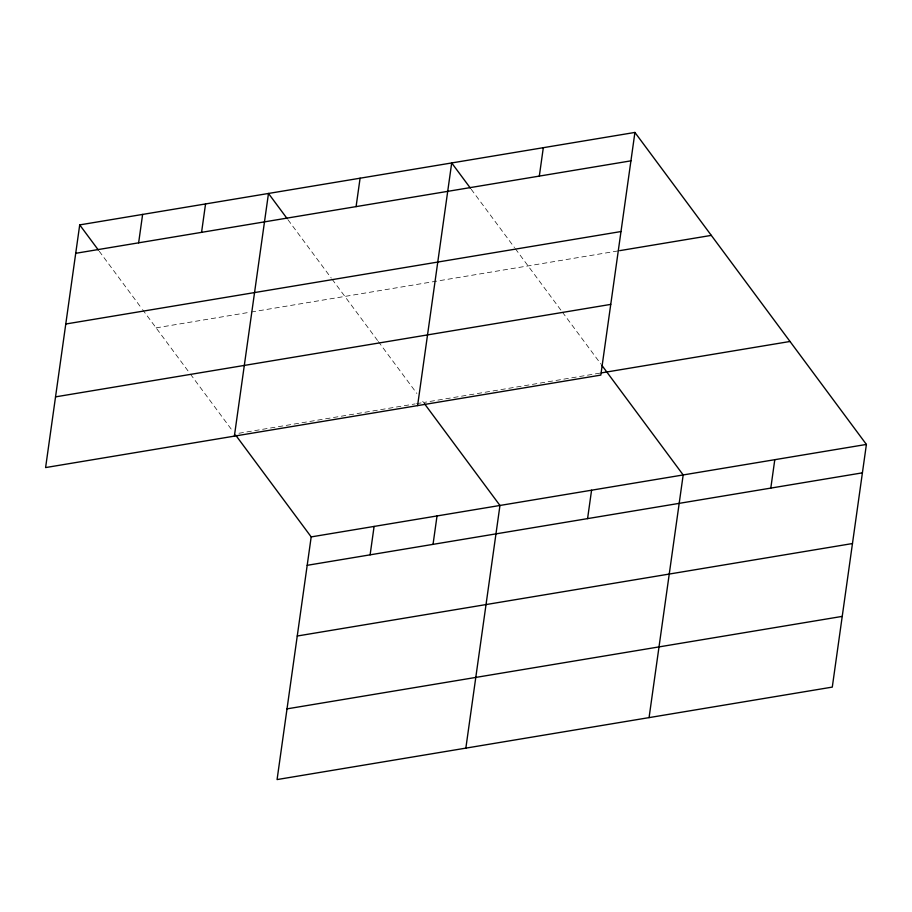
<?xml version="1.0" encoding="UTF-8"?>
<svg xmlns="http://www.w3.org/2000/svg" width="912" height="912" viewBox="0 0 912 912"><rect width="100%" height="100%" fill="white"/><g stroke="black" fill="none" stroke-linecap="round" stroke-linejoin="round"><path stroke-width="0.68" stroke-dasharray="4.56 3.42" d="M156.089 327.864L249.785 312.257M251.176 312.029L619.693 250.652M238.99 433.246L415.177 403.902M416.579 403.674L422.176 402.739M599.845 373.145L423.567 402.5L421.059 399.114M471.219 189.263L514.505 247.608M515.36 248.748L561.575 311.049M562.419 312.178L600.928 364.093M287.998 219.769L331.284 278.114M332.139 279.266L377.522 340.438M378.355 341.567L416.875 393.471M99.226 251.21L141.668 308.416M142.511 309.556L189.582 373.008M190.426 374.137L233.119 431.684"/><path stroke-width="1.37" d="M79.709 224.899L45.6 467.571L600.814 375.094L634.923 132.434L79.709 224.899L98.382 250.07M138.635 242.831L142.625 214.423M201.563 232.355L205.553 203.946M234.373 436.13L268.481 193.458L287.155 218.629M356.09 206.614L360.092 178.205M235.649 435.092L311.186 536.906L277.077 779.566L832.291 687.101L866.4 444.429L634.923 132.434M370.112 554.838L374.102 526.429M417.593 405.612L451.702 162.952L470.375 188.111M433.04 544.35L437.03 515.941M539.323 176.096L543.313 147.687M465.85 748.125L499.958 505.465L424.422 403.651M587.579 518.62L591.569 490.211M649.07 717.607L683.179 474.947L601.772 365.222M770.8 488.102L774.79 459.694M75.707 253.308L630.933 160.843M65.778 324.011L620.992 231.545M619.693 250.652L711.314 235.387M55.541 396.868L610.755 304.391M601.236 372.917L790.009 341.476M311.186 536.906L866.4 444.429M307.196 565.315L862.41 472.838M297.255 636.017L852.469 543.541M287.018 708.863L842.232 616.387"/></g></svg>
